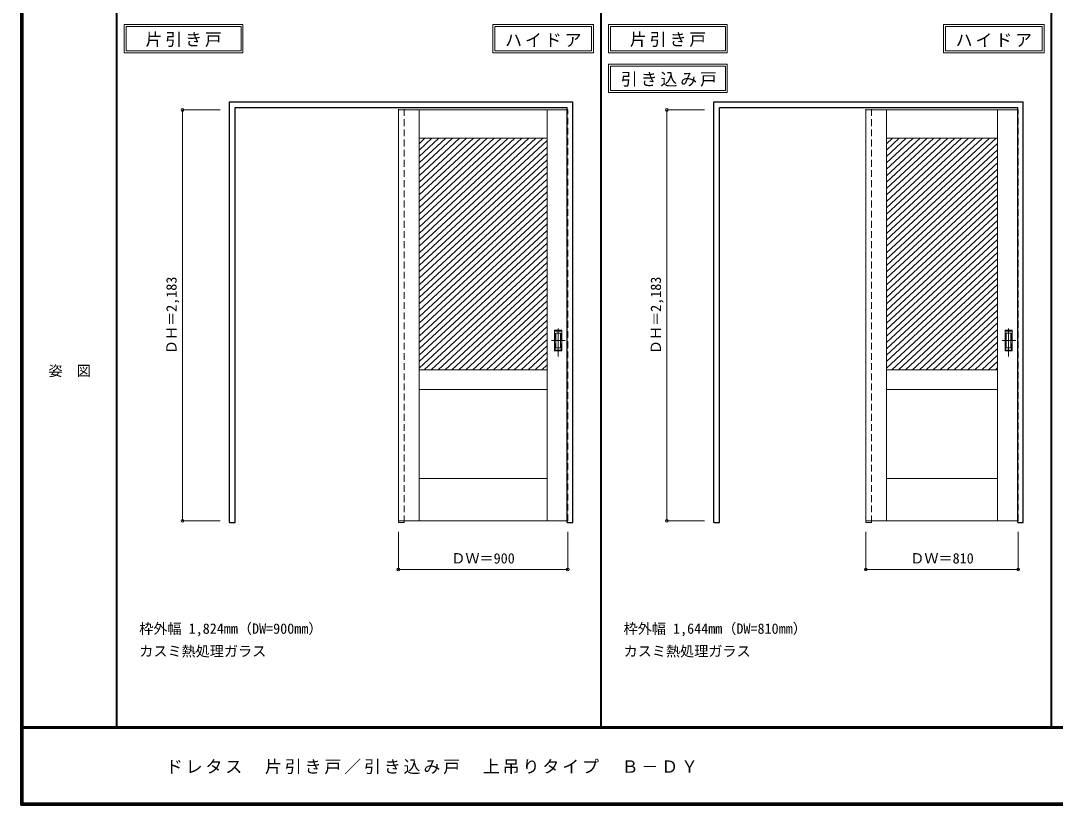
# Model space of a CAD drawing. Units: millimetres, scale not verified. Extents: x -6000 to 5700, y -4307 to 4175.
# Drawn here: x -6000 to -502, y -4205 to -36 of the extents above; entities that cross this region are included whole.
import ezdxf
from ezdxf.enums import TextEntityAlignment as Align

# ---------------------------------------------------------------- set-up
doc = ezdxf.new("R2010")
doc.units = ezdxf.units.MM
doc.header["$LTSCALE"] = 30
doc.header["$PDMODE"] = 32
doc.header["$PDSIZE"] = 15
doc.linetypes.add('CHAIN1', pattern=[8, 5, -1, 1, -1])
doc.linetypes.add('DASHED1', pattern=[1.8, 1.2, -0.6])
for name, color, linetype, lineweight in [('0-2_扉', 7, 'Continuous', 18), ('0-4_枠', 3, 'Continuous', 25), ('0-6_引手', 7, 'Continuous', 18), ('0-A_文字', 7, 'Continuous', 18), ('0-B_寸法', 7, 'Continuous', 9), ('0-C_ハッチ', 4, 'Continuous', 9), ('F-1_枠', 6, 'Continuous', 40), ('F-A_文字', 7, 'Continuous', 18)]:
    doc.layers.add(name, color=color, linetype=linetype, lineweight=lineweight)
doc.styles.add('ＭＳ ゴシック', font='')
doc.styles.get('ＭＳ ゴシック').set_extended_font_data('MS Gothic')

msp = doc.modelspace()

# ---------------------------------------------------------------- linework, layer by layer
at = {"layer": '0-2_扉'}
for p, q in [((-3993, -510), (-3993, -2693)), ((-3993, -510), (-3096, -510)), ((-3883, -510), (-3883, -2693)), ((-3203, -510), (-3203, -2693)), ((-1509, -510), (-1509, -2693)), ((-1509, -510), (-702, -510)), ((-1399, -510), (-1399, -2693)), ((-809, -510), (-809, -2693)), ((-3883, -660), (-3203, -660)), ((-1399, -660), (-809, -660)), ((-3883, -1890), (-3630.5, -1890)), ((-3203, -1890), (-3784.5, -1890)), ((-3512, -1890), (-3512, -1888.89)), ((-1399, -1890), (-1191.5, -1890)), ((-809, -1890), (-1345.5, -1890)), ((-1028, -1890), (-1028, -1888.89)), ((-3883, -1995), (-3203, -1995)), ((-1399, -1995), (-809, -1995)), ((-3883, -2468), (-3203, -2468)), ((-1399, -2468), (-809, -2468)), ((-3993, -2693), (-3096, -2693)), ((-1509, -2693), (-702, -2693))]:
    msp.add_line(p, q, dxfattribs=at)
at = {"layer": '0-2_扉', "color": 4, "linetype": 'DASHED1', "lineweight": 9}
for p, q in [((-3096, -510), (-3093, -510)), ((-3093, -2693), (-3093, -510)), ((-702, -510), (-699, -510)), ((-699, -2693), (-699, -510)), ((-3096, -2693), (-3093, -2693)), ((-702, -2693), (-699, -2693))]:
    msp.add_line(p, q, dxfattribs=at)
at = {"layer": '0-4_枠'}
for p, q in [((-4890, -466.5), (-3066, -466.5)), ((-4890, -2701.5), (-4890, -466.5)), ((-3066, -2701.5), (-3066, -466.5)), ((-2316, -466.5), (-672, -466.5)), ((-2316, -2701.5), (-2316, -466.5)), ((-672, -2701.5), (-672, -466.5)), ((-4860, -496.5), (-3096, -496.5)), ((-3096, -2701.5), (-3096, -496.5)), ((-2286, -2701.5), (-2286, -496.5)), ((-2286, -496.5), (-702, -496.5)), ((-702, -2701.5), (-702, -496.5)), ((-3096, -2701.5), (-3066, -2701.5)), ((-2316, -2701.5), (-2286, -2701.5)), ((-702, -2701.5), (-672, -2701.5))]:
    msp.add_line(p, q, dxfattribs=at)
at = {"layer": '0-4_枠', "color": 4, "linetype": 'DASHED1', "lineweight": 9}
for p, q in [((-3993, -2701.5), (-3993, -496.5)), ((-3963, -2701.5), (-3963, -496.5)), ((-1509, -2701.5), (-1509, -496.5)), ((-1479, -2701.5), (-1479, -496.5)), ((-3993, -2701.5), (-3963, -2701.5)), ((-1509, -2701.5), (-1479, -2701.5))]:
    msp.add_line(p, q, dxfattribs=at)
at = {"layer": '0-4_枠'}
msp.add_lwpolyline([(-4890, -2701.5), (-4860, -2701.5), (-4860, -496.5)], dxfattribs=at)
at = {"layer": '0-6_引手'}
for p, q in [((-3125, -1680.5), (-3163, -1680.5)), ((-3163, -1790.5), (-3163, -1680.5)), ((-3131.5, -1696.5), (-3156.5, -1696.5)), ((-3156.5, -1774.5), (-3156.5, -1696.5)), ((-3131.5, -1774.5), (-3131.5, -1696.5)), ((-3125, -1790.5), (-3125, -1680.5)), ((-731, -1680.5), (-769, -1680.5)), ((-769, -1790.5), (-769, -1680.5)), ((-737.5, -1696.5), (-762.5, -1696.5)), ((-762.5, -1774.5), (-762.5, -1696.5)), ((-737.5, -1774.5), (-737.5, -1696.5)), ((-731, -1790.5), (-731, -1680.5)), ((-3125, -1790.5), (-3163, -1790.5)), ((-3131.5, -1774.5), (-3156.5, -1774.5)), ((-731, -1790.5), (-769, -1790.5)), ((-737.5, -1774.5), (-762.5, -1774.5))]:
    msp.add_line(p, q, dxfattribs=at)
at = {"layer": '0-6_引手', "linetype": 'DASHED1'}
for p, q in [((-3160, -1786.5), (-3160, -1684.5)), ((-766, -1786.5), (-766, -1684.5)), ((-3128, -1786.5), (-3160, -1786.5)), ((-734, -1786.5), (-766, -1786.5))]:
    msp.add_line(p, q, dxfattribs=at)
at = {"layer": '0-6_引手', "linetype": 'CHAIN1'}
for p, q in [((-3144, -1820.73), (-3144, -1649.88)), ((-750, -1820.73), (-750, -1649.88)), ((-3105.93, -1735.5), (-3178.44, -1735.5)), ((-711.93, -1735.5), (-784.44, -1735.5))]:
    msp.add_line(p, q, dxfattribs=at)
at = {"layer": '0-6_引手', "linetype": 'DASHED1'}
for points in [[(-3128, -1786.5), (-3128, -1684.5), (-3160, -1684.5)], [(-734, -1786.5), (-734, -1684.5), (-766, -1684.5)]]:
    msp.add_lwpolyline(points, dxfattribs=at)
at = {"layer": '0-A_文字'}
for p, q in [((-5450, -55.5), (-5450, -205.5)), ((-5440, -65.5), (-5440, -195.5)), ((-5440, -65.5), (-4828.97, -65.5)), ((-4828.97, -65.5), (-4828.97, -195.5)), ((-3490.33, -55.5), (-3490.33, -205.5)), ((-3480.33, -65.5), (-2966, -65.5)), ((-2966, -65.5), (-2966, -195.5)), ((-2876, -55.5), (-2876, -205.5)), ((-2866, -65.5), (-2866, -195.5)), ((-2866, -65.5), (-2254.97, -65.5)), ((-2254.97, -65.5), (-2254.97, -195.5)), ((-1096.33, -55.5), (-1096.33, -205.5)), ((-1086.33, -65.5), (-572, -65.5)), ((-572, -65.5), (-572, -195.5)), ((-5450, -205.5), (-4818.97, -205.5)), ((-5440, -195.5), (-4828.97, -195.5)), ((-3490.33, -205.5), (-2956, -205.5)), ((-2876, -205.5), (-2244.97, -205.5)), ((-2866, -195.5), (-2254.97, -195.5)), ((-1096.33, -205.5), (-562, -205.5)), ((-2876, -266.97), (-2876, -416.97)), ((-2866, -276.97), (-2866, -406.97)), ((-2866, -276.97), (-2254.97, -276.97)), ((-2254.97, -276.97), (-2254.97, -406.97)), ((-2876, -416.97), (-2244.97, -416.97)), ((-2866, -406.97), (-2254.97, -406.97))]:
    msp.add_line(p, q, dxfattribs=at)
for points in [[(-5450, -55.5), (-4818.97, -55.5), (-4818.97, -205.5)], [(-3490.33, -55.5), (-2956, -55.5), (-2956, -205.5)], [(-3480.33, -65.5), (-3480.33, -195.5), (-2966, -195.5)], [(-2876, -55.5), (-2244.97, -55.5), (-2244.97, -205.5)], [(-1096.33, -55.5), (-562, -55.5), (-562, -205.5)], [(-1086.33, -65.5), (-1086.33, -195.5), (-572, -195.5)], [(-2876, -266.97), (-2244.97, -266.97), (-2244.97, -416.97)]]:
    msp.add_lwpolyline(points, dxfattribs=at)
at = {"layer": '0-B_寸法', "color": 4}
for p, q in [((-5140, -510), (-4940, -510)), ((-5140, -510), (-5140, -2693)), ((-2566, -510), (-2566, -2693)), ((-2566, -510), (-2366, -510)), ((-5140, -2693), (-4940, -2693)), ((-2566, -2693), (-2366, -2693)), ((-3993, -2951.5), (-3993, -2751.5)), ((-3093, -2951.5), (-3093, -2751.5)), ((-1509, -2951.5), (-1509, -2751.5)), ((-699, -2951.5), (-699, -2751.5)), ((-3093, -2951.5), (-3993, -2951.5)), ((-699, -2951.5), (-1509, -2951.5))]:
    msp.add_line(p, q, dxfattribs=at)
at = {"layer": '0-B_寸法'}
for p in [(-5140, -510), (-2566, -510), (-5140, -2693), (-2566, -2693), (-3993, -2951.5), (-3093, -2951.5), (-1509, -2951.5), (-699, -2951.5)]:
    msp.add_point(p, dxfattribs=at)
at = {"layer": '0-C_ハッチ'}
for p, q in [((-3814.86, -660), (-3883, -723.1)), ((-3778.06, -660), (-3883, -757.17)), ((-3741.26, -660), (-3883, -791.24)), ((-3704.47, -660), (-3883, -825.31)), ((-3851.65, -660), (-3883, -689.03)), ((-3667.67, -660), (-3883, -859.38)), ((-3630.87, -660), (-3883, -893.45)), ((-3594.08, -660), (-3883, -927.52)), ((-3557.28, -660), (-3883, -961.59)), ((-3520.48, -660), (-3883, -995.67)), ((-3483.68, -660), (-3883, -1029.74)), ((-3446.89, -660), (-3883, -1063.81)), ((-3410.09, -660), (-3883, -1097.88)), ((-3373.29, -660), (-3883, -1131.95)), ((-3336.5, -660), (-3883, -1166.02)), ((-3299.7, -660), (-3883, -1200.09)), ((-3226.11, -660), (-3883, -1268.23)), ((-3262.9, -660), (-3883, -1234.16)), ((-3203, -672.68), (-3883, -1302.3)), ((-3203, -706.75), (-3883, -1336.38)), ((-1330.86, -660), (-1399, -723.1)), ((-1294.06, -660), (-1399, -757.17)), ((-1257.26, -660), (-1399, -791.24)), ((-1220.47, -660), (-1399, -825.31)), ((-1367.65, -660), (-1399, -689.03)), ((-1183.67, -660), (-1399, -859.38)), ((-1146.87, -660), (-1399, -893.45)), ((-1110.08, -660), (-1399, -927.52)), ((-1073.28, -660), (-1399, -961.59)), ((-1036.48, -660), (-1399, -995.67)), ((-999.68, -660), (-1399, -1029.74)), ((-962.89, -660), (-1399, -1063.81)), ((-926.09, -660), (-1399, -1097.88)), ((-889.29, -660), (-1399, -1131.95)), ((-852.5, -660), (-1399, -1166.02)), ((-815.7, -660), (-1399, -1200.09)), ((-809, -687.87), (-1399, -1234.16)), ((-3203, -740.82), (-3883, -1370.45)), ((-809, -721.94), (-1399, -1268.23)), ((-809, -756.01), (-1399, -1302.3)), ((-3203, -774.89), (-3883, -1404.52)), ((-3203, -808.96), (-3883, -1438.59)), ((-809, -790.08), (-1399, -1336.38)), ((-809, -824.15), (-1399, -1370.45)), ((-3203, -843.03), (-3883, -1472.66)), ((-3203, -877.1), (-3883, -1506.73)), ((-809, -858.22), (-1399, -1404.52)), ((-3203, -911.17), (-3883, -1540.8)), ((-809, -892.29), (-1399, -1438.59)), ((-809, -926.36), (-1399, -1472.66)), ((-3203, -945.24), (-3883, -1574.87)), ((-3203, -979.31), (-3883, -1608.94)), ((-809, -960.43), (-1399, -1506.73)), ((-3203, -1013.39), (-3883, -1643.02)), ((-809, -994.51), (-1399, -1540.8)), ((-809, -1028.58), (-1399, -1574.87)), ((-3203, -1047.46), (-3883, -1677.09)), ((-3203, -1081.53), (-3883, -1711.16)), ((-809, -1062.65), (-1399, -1608.94)), ((-809, -1096.72), (-1399, -1643.02)), ((-3203, -1115.6), (-3883, -1745.23)), ((-3203, -1149.67), (-3883, -1779.3)), ((-809, -1130.79), (-1399, -1677.09)), ((-3203, -1183.74), (-3883, -1813.37)), ((-809, -1164.86), (-1399, -1711.16)), ((-809, -1198.93), (-1399, -1745.23)), ((-3203, -1217.81), (-3883, -1847.44)), ((-3203, -1251.88), (-3883, -1881.51)), ((-809, -1233), (-1399, -1779.3)), ((-3203, -1285.95), (-3855.37, -1890)), ((-809, -1267.07), (-1399, -1813.37)), ((-809, -1301.15), (-1399, -1847.44)), ((-3203, -1320.03), (-3818.57, -1890)), ((-3203, -1354.1), (-3781.78, -1890)), ((-809, -1335.22), (-1399, -1881.51)), ((-809, -1369.29), (-1371.37, -1890)), ((-3203, -1388.17), (-3744.98, -1890)), ((-3203, -1422.24), (-3708.18, -1890)), ((-809, -1403.36), (-1334.57, -1890)), ((-3203, -1456.31), (-3671.39, -1890)), ((-809, -1437.43), (-1297.78, -1890)), ((-809, -1471.5), (-1260.98, -1890)), ((-3203, -1490.38), (-3634.59, -1890)), ((-3203, -1524.45), (-3597.79, -1890)), ((-809, -1505.57), (-1224.18, -1890)), ((-3203, -1558.52), (-3561, -1890)), ((-3203, -1592.59), (-3524.2, -1890)), ((-809, -1539.64), (-1187.39, -1890)), ((-809, -1573.71), (-1150.59, -1890)), ((-3203, -1626.66), (-3487.4, -1890)), ((-809, -1607.78), (-1113.79, -1890)), ((-809, -1641.86), (-1077, -1890)), ((-3203, -1660.74), (-3450.61, -1890)), ((-3203, -1694.81), (-3413.81, -1890)), ((-809, -1675.93), (-1040.2, -1890)), ((-3203, -1728.88), (-3377.01, -1890)), ((-809, -1710), (-1003.4, -1890)), ((-809, -1744.07), (-966.61, -1890)), ((-3203, -1762.95), (-3340.22, -1890)), ((-3203, -1797.02), (-3303.42, -1890)), ((-809, -1778.14), (-929.81, -1890)), ((-809, -1812.21), (-893.01, -1890)), ((-3203, -1831.09), (-3266.62, -1890)), ((-3203, -1865.16), (-3229.83, -1890)), ((-809, -1846.28), (-856.22, -1890)), ((-809, -1880.35), (-819.42, -1890))]:
    msp.add_line(p, q, dxfattribs=at)
at = {"layer": 'F-1_枠'}
for p, q in [((-6000, 4175), (-6000, -4205)), ((-5995, 4175), (-5995, -4205)), ((-5990, 4175), (-5990, -4205)), ((-5490, 4175), (-5490, -3790)), ((-2916, -3790), (-2916, 4175)), ((-522, -3790), (-522, 4175)), ((5700, -3790), (-6000, -3790)), ((5700, -3795), (-6000, -3795)), ((5700, -4195), (-6000, -4195)), ((5700, -4200), (-6000, -4200)), ((5700, -4205), (-6000, -4205))]:
    msp.add_line(p, q, dxfattribs=at)

# ---------------------------------------------------------------- texts
at = {"layer": '0-A_文字', "style": 'ＭＳ ゴシック'}
for s, p in [('枠外幅 1,824mm（DW=900mm）', (-5370, -3310)), ('枠外幅 1,644mm（DW=810mm）', (-2796, -3310)), ('カスミ熱処理ガラス', (-5370, -3430)), ('カスミ熱処理ガラス', (-2796, -3430))]:
    msp.add_text(s, height=54.99, dxfattribs=at).set_placement(p, align=Align.BOTTOM_LEFT)
at = {"layer": '0-A_文字', "char_height": 65.98, "attachment_point": 7, "style": 'ＭＳ ゴシック'}
for s, insert in [('\\T1.17;片引き戸', (-5336.98, -175.5)), ('\\T1.17;ハイドア', (-3425.66, -175.5)), ('\\T1.17;片引き戸', (-2762.98, -175.5)), ('\\T1.17;ハイドア', (-1031.66, -175.5)), ('\\T1.17;引き込み戸', (-2811.34, -386.97))]:
    msp.add_mtext(s, dxfattribs=dict(at, insert=insert))
at = {"layer": '0-B_寸法', "style": 'ＭＳ ゴシック'}
for p in [(-5155, -1807.75), (-2581, -1807.75)]:
    msp.add_text('ＤＨ＝2,183', height=54.99, rotation=90, dxfattribs=at).set_placement(p, align=Align.BOTTOM_LEFT)
for s, p in [('ＤＷ＝900', (-3711.75, -2936.5)), ('ＤＷ＝810', (-1272.75, -2936.5))]:
    msp.add_text(s, height=54.99, dxfattribs=at).set_placement(p, align=Align.BOTTOM_LEFT)
at = {"layer": 'F-A_文字', "style": 'ＭＳ ゴシック'}
msp.add_text('姿\u3000図', height=54.99, dxfattribs=at).set_placement((-5852.5, -1940.25), align=Align.BOTTOM_LEFT)
at = {"layer": 'F-A_文字', "insert": (-5228.57, -4040), "char_height": 65.98, "attachment_point": 7, "style": 'ＭＳ ゴシック'}
msp.add_mtext('\\T1.17;ドレタス\u3000片引き戸／引き込み戸\u3000上吊りタイプ\u3000Ｂ－ＤＹ', dxfattribs=at)

doc.saveas('drawing.dxf')
